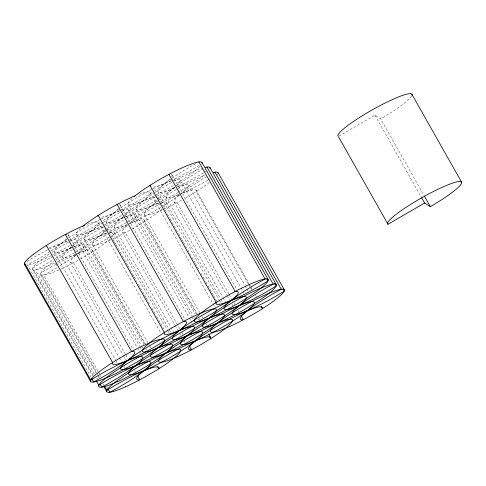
<?xml version="1.0" encoding="UTF-8"?>
<svg xmlns="http://www.w3.org/2000/svg" width="486" height="486" viewBox="0 0 486 486"><rect width="100%" height="100%" fill="white"/><g stroke="black" fill="none" stroke-linecap="round" stroke-linejoin="round"><path stroke-width="0.36" stroke-dasharray="2.43 1.82" d="M338.979 136.074L374.949 115.212L380.66 118.839L423.986 195.421M374.949 115.212L421.271 197.079M196.107 190.172L248.954 283.569M249.324 284.225L250.442 286.199M250.812 286.855L251.93 288.83M255.648 295.403L256.395 296.721M248.212 283.721L196.113 191.642A42.458 5.984 -29.5 0 0 181.272 193.574M248.583 284.383L251.56 289.644M188.125 185.166L244.689 285.142M245.059 285.798L246.548 288.429M246.924 289.085L248.036 291.059M180.051 180.039L240.71 287.25M241.08 287.906L244.057 293.167M172.05 175.057L236.797 289.498M228.882 294.06L177.153 202.638A42.458 5.984 -29.5 0 1 179.091 195.323M229.252 294.716L231.482 298.665M231.858 299.321L234.835 304.582M238.183 310.505L238.924 311.818M174.018 201.884L226.713 295.008M227.084 295.67L229.69 300.275M231.919 304.218L232.812 305.803M165.951 196.781L222.515 296.758M222.886 297.414L225.492 302.019M166.261 202.747L220.589 298.775M220.966 299.431L222.825 302.723M157.883 191.654L218.907 299.522M219.283 300.178L221.142 303.471M158.187 197.62L160.052 200.912M160.423 201.569L163.399 206.829M163.77 207.486L164.888 209.46M165.258 210.116L169.723 218.014M170.094 218.67L181.63 239.057M182.007 239.713L183.119 241.688M183.495 242.35L195.032 262.738M195.402 263.394L199.497 270.629M200.985 273.26L204.333 279.183M205.821 281.813L213.263 294.966M213.633 295.622L216.987 301.545M150.113 192.499L212.631 302.997M213.002 303.653L215.237 307.595M144.178 214.563L199.625 312.565M201.854 316.514L202.601 317.826M205.949 323.749L206.696 325.061M144.306 220.207L197.152 313.604M196.411 313.762L144.312 221.677A42.458 5.984 -29.5 0 0 129.47 223.609M199.017 318.366L199.758 319.679M136.104 209.436L195.269 314.017M197.875 318.622L198.622 319.934M136.323 215.201L192.887 315.177M193.258 315.833L194.376 317.808M128.031 204.314L191.29 316.125M191.666 316.781L193.155 319.411M128.249 210.08L188.908 317.285M189.279 317.947L190.767 320.578M191.138 321.234L192.256 323.208M120.249 205.092L184.996 319.539M179.68 328.7L125.352 232.673A42.458 5.984 -29.5 0 1 127.046 225.577M181.916 332.649L183.034 334.623M122.241 232.004L174.711 324.745M175.088 325.401L177.688 330.006M179.923 333.955L180.671 335.267M184.018 341.19L184.759 342.502M114.24 227.023L173.405 331.598M114.459 232.788L168.788 328.815M169.164 329.472L170.653 332.102M106.167 221.895L167.196 329.763M167.567 330.419L169.055 333.05M106.756 228.317L114.198 241.469M114.575 242.131L115.692 244.1M116.063 244.762L127.599 265.149M127.97 265.806L132.435 273.697M132.806 274.359L133.923 276.334M134.294 276.99L136.9 281.594M138.389 284.225L145.83 297.377M146.201 298.033L150.296 305.269M151.784 307.899L155.137 313.822M156.626 316.453L163.691 328.949M104.879 228.73L106.367 231.36M98.312 222.533L160.83 333.032M92.376 244.604L147.823 342.606M148.194 343.262L149.311 345.236M149.682 345.892L150.8 347.867M92.468 250.205L145.533 343.991M144.609 343.796L92.51 251.718A42.458 5.984 -29.5 0 0 77.517 253.71A42.458 5.984 -29.5 0 0 109.611 237.077M84.303 239.477L143.844 344.714M146.073 348.656L146.821 349.975M84.607 245.442L141.171 345.418M141.541 346.075L142.659 348.049M76.229 234.349L139.488 346.166M139.859 346.822L141.347 349.452M76.539 240.315L137.192 347.526M137.562 348.183L139.051 350.813M139.427 351.469L140.539 353.443M68.247 234.829L133.219 349.659M125.273 354.136L73.55 262.707A42.458 5.984 -29.5 0 1 76.642 254.421M125.649 354.792L127.879 358.741M134.579 370.575L135.321 371.893M70.44 262.039L122.909 354.78M123.286 355.442L125.886 360.041M62.439 257.058L118.997 357.034M119.374 357.69L121.603 361.639M124.209 366.237L124.951 367.556M54.365 251.93L115.395 359.798M115.765 360.454L117.254 363.085M55.683 263.369L57.172 266M97.941 371.195L43.612 275.167A42.458 5.984 -29.5 0 0 56.826 267.707M98.312 371.851L100.918 376.456M106.871 386.978L107.619 388.296M97.965 374.578L40.654 273.29A42.458 5.984 -29.5 0 1 55.744 264.39M98.336 375.235L99.454 377.209M103.172 383.788L103.919 385.1M40.569 274.639L96.015 372.641M98.251 376.589L98.998 377.901M94.333 373.959L35.539 270.04A42.458 5.984 -29.5 0 0 53.181 259.87M96.568 377.908L97.309 379.22M93.239 375.374L32.58 268.163A42.458 5.984 -29.5 0 1 53.43 256.177M49.031 254.111A42.458 5.984 -29.5 0 0 32.501 269.511L92.783 376.067M91.101 377.385L27.465 264.913A42.458 5.984 -29.5 0 0 48.916 252.319M130.005 223.129A42.458 5.984 -29.5 0 1 160.186 203.859M160.848 203.494A42.458 5.984 -29.5 0 1 179.073 194.509M206.173 171.254A42.458 5.984 -29.5 0 1 204.898 172.026M203.604 172.797A42.458 5.984 -29.5 0 1 177.141 186.733M174.298 187.985A42.458 5.984 -29.5 0 1 171.503 178.514M172.026 178.149A42.458 5.984 -29.5 0 1 196.223 163.363M210.377 178.696A42.458 5.984 -29.5 0 1 208.281 179.917M207.753 180.227A42.458 5.984 -29.5 0 1 180.209 194.011M179.516 194.291A42.458 5.984 -29.5 0 1 175.701 186.448M176.618 185.767A42.458 5.984 -29.5 0 1 203.227 169.067M206.726 176.764A42.458 5.984 -29.5 0 0 181.12 193.635A42.458 5.984 -29.5 0 0 177.086 186.916M179.486 194.922A42.458 5.984 -29.5 0 1 162.045 206.659M160.775 207.425A42.458 5.984 -29.5 0 1 129.319 223.675A42.458 5.984 -29.5 0 0 125.285 216.956M127.241 224.52A42.458 5.984 -29.5 0 1 124.659 215.918M125.127 215.577A42.458 5.984 -29.5 0 1 156.024 196.63M156.68 196.289A42.458 5.984 -29.5 0 1 175.13 187.669M78.203 253.163A42.458 5.984 -29.5 0 1 107.315 234.477M109.715 233.171A42.458 5.984 -29.5 0 1 126.135 225.042M57.962 263.181A42.458 5.984 -29.5 0 1 76.952 253.947M127.684 224.963A42.458 5.984 -29.5 0 1 110.243 236.694M75.433 254.555A42.458 5.984 -29.5 0 1 71.078 247.301M72.857 245.959A42.458 5.984 -29.5 0 1 104.223 226.67M105.529 225.984A42.458 5.984 -29.5 0 1 123.323 217.704M74.309 246.688A42.458 5.984 -29.5 0 1 76.594 254.445M76.029 254.883A42.458 5.984 -29.5 0 1 59.377 266.158M54.086 255.836A42.458 5.984 -29.5 0 1 72.396 247.404M69.638 240.442A42.458 5.984 -29.5 0 1 72.785 245.722M71.071 247.24A42.458 5.984 -29.5 0 1 53.8 259.488M26.985 261.492A42.458 5.984 -29.5 0 1 47.968 249.707M49.262 249.057A42.458 5.984 -29.5 0 1 67.433 241.147M67.821 234.556A42.458 5.984 -29.5 0 1 68.289 236.336M66.485 238.833A42.458 5.984 -29.5 0 1 51.309 250.746M122.253 210.177A42.458 5.984 -29.5 0 1 124.052 216.173M122.727 217.327A42.458 5.984 -29.5 0 1 107.102 228.499M104.672 230.03A42.458 5.984 -29.5 0 1 72.195 247.404M71.636 247.653A42.458 5.984 -29.5 0 1 66.704 239.44M68.745 238A42.458 5.984 -29.5 0 1 100.693 219.204M101.331 218.882A42.458 5.984 -29.5 0 1 119.034 211.179M118.936 204.357A42.458 5.984 -29.5 0 1 119.325 207.552M118.627 208.415A42.458 5.984 -29.5 0 1 102.607 221.045M100.286 222.564A42.458 5.984 -29.5 0 1 69.334 239.89M66.898 241.032A42.458 5.984 -29.5 0 1 49.031 247.368M171.364 174.456A42.458 5.984 -29.5 0 1 171.643 176.752M169.541 179.328A42.458 5.984 -29.5 0 1 154.408 191.01M152.088 192.529A42.458 5.984 -29.5 0 1 121.136 209.855M119.908 210.432A42.458 5.984 -29.5 0 1 100.833 217.333M199.26 165.416A42.458 5.984 -29.5 0 1 172.184 180.172M171.552 180.47A42.458 5.984 -29.5 0 1 152.932 187.256M173.052 180.428A42.458 5.984 -29.5 0 1 176.26 185.767M174.529 187.286A42.458 5.984 -29.5 0 1 157.087 199.612M156.474 199.995A42.458 5.984 -29.5 0 1 124.003 217.37M123.438 217.613A42.458 5.984 -29.5 0 1 118.505 209.399M120.546 207.965A42.458 5.984 -29.5 0 1 152.495 189.163M153.133 188.847A42.458 5.984 -29.5 0 1 172.524 180.585M217.874 174.28A42.458 5.984 -29.5 0 1 217.436 175.003M209.423 182.469A42.458 5.984 -29.5 0 1 184.2 198.768M181.557 200.25A42.458 5.984 -29.5 0 1 164.918 208.731M162.579 209.788A42.458 5.984 -29.5 0 1 158.558 200.633M159.621 199.904A42.458 5.984 -29.5 0 1 177.378 188.878M178.04 188.507A42.458 5.984 -29.5 0 1 205.068 175.209M204.466 174.832A42.458 5.984 -29.5 0 1 178.757 192.134M178.101 192.517A42.458 5.984 -29.5 0 1 161.127 201.569M158.047 203.045A42.458 5.984 -29.5 0 1 136.031 209.296A42.458 5.984 -29.5 0 1 154.323 192.912M154.9 192.535A42.458 5.984 -29.5 0 1 172.609 181.904M173.933 181.175A42.458 5.984 -29.5 0 1 201.915 168.308M161.644 202.51A42.458 5.984 -29.5 0 1 164.201 206.769M162.063 208.846A42.458 5.984 -29.5 0 1 130.418 229.921M129.756 230.285A42.458 5.984 -29.5 0 1 111.938 239.306M110.778 239.823A42.458 5.984 -29.5 0 1 106.75 230.674M107.278 230.309A42.458 5.984 -29.5 0 1 125.576 218.919M126.239 218.542A42.458 5.984 -29.5 0 1 160.265 202.85M156.935 200.736A42.458 5.984 -29.5 0 1 126.955 222.175M126.299 222.552A42.458 5.984 -29.5 0 1 108.7 231.907M106.246 233.08A42.458 5.984 -29.5 0 1 84.23 239.331A42.458 5.984 -29.5 0 1 102.522 222.953M103.093 222.576A42.458 5.984 -29.5 0 1 120.807 211.939M122.132 211.21A42.458 5.984 -29.5 0 1 154.785 197.146M157.877 197.31A42.458 5.984 -29.5 0 1 158.315 198.039M109.842 232.545A42.458 5.984 -29.5 0 1 112.4 236.81M110.261 238.881A42.458 5.984 -29.5 0 1 80.597 258.844M77.954 260.32A42.458 5.984 -29.5 0 1 60.136 269.341M58.976 269.864A42.458 5.984 -29.5 0 1 53.916 261.432M56.018 259.98A42.458 5.984 -29.5 0 1 73.775 248.954M74.437 248.583A42.458 5.984 -29.5 0 1 106.926 233.335M105.134 230.771A42.458 5.984 -29.5 0 1 75.154 252.21M74.498 252.586A42.458 5.984 -29.5 0 1 56.898 261.948M54.444 263.12A42.458 5.984 -29.5 0 1 32.501 269.511M51.874 252.234A42.458 5.984 -29.5 0 1 69.006 241.973M70.33 241.25A42.458 5.984 -29.5 0 1 102.977 227.187M199.861 166.479A42.458 5.984 -29.5 0 1 175.835 183.951M173.283 185.488A42.458 5.984 -29.5 0 1 155.587 195.184M154.949 195.506A42.458 5.984 -29.5 0 1 132.228 198.215M139.075 194.248A42.458 5.984 -29.5 0 1 124.033 213.986M121.482 215.523A42.458 5.984 -29.5 0 1 103.147 225.54M102.516 225.856A42.458 5.984 -29.5 0 1 80.427 228.256M87.273 224.283A42.458 5.984 -29.5 0 1 72.232 244.027M69.674 245.558A42.458 5.984 -29.5 0 1 27.83 264.858M411.709 95.857A42.458 5.984 -29.5 0 1 380.66 118.839"/><path stroke-width="0.73" d="M387.998 224.259L424.63 203.02L430.341 206.641A42.458 5.984 -29.5 0 0 461.263 181.782A42.458 5.984 -29.5 0 0 418.92 199.394A42.458 5.984 -29.5 0 0 387.998 224.259L338.693 137.113M411.897 94.284L461.572 182.092M424.363 196.083L430.341 206.641M421.641 197.735L424.63 203.02M218.062 172.712L284.304 289.784M283.101 289.164L284.219 291.132A42.458 5.984 -29.5 0 1 232.594 314.369A42.458 5.984 -29.5 0 1 273.193 284.134L206.951 167.056M209.988 167.585L276.23 284.662M274.657 283.381L276.145 286.011A42.458 5.984 -29.5 0 1 224.52 309.242A42.458 5.984 -29.5 0 1 265.119 279.007L198.877 161.929M201.921 162.458L268.157 279.535M266.954 278.909L268.072 280.884A42.458 5.984 -29.5 0 1 216.215 302.456L149.98 185.379A42.458 5.984 -29.5 0 0 149.785 185.998M261.237 306.745L262.355 308.719A42.458 5.984 -29.5 0 0 219.787 324.672A42.458 5.984 -29.5 0 0 191.587 349.75L189.358 345.801M168.94 174.389L235.181 291.46A42.458 5.984 -29.5 0 1 206.981 316.544A42.458 5.984 -29.5 0 1 164.414 332.497L98.178 215.42A42.458 5.984 -29.5 0 0 97.99 216.015M241.159 315.766L243.395 319.709A42.458 5.984 -29.5 0 1 281.26 289.261L215.025 172.184A42.458 5.984 -29.5 0 0 213.919 172.773M208.682 333.991L210.547 337.284M209.436 336.78L210.553 338.754A42.458 5.984 -29.5 0 0 167.986 354.707A42.458 5.984 -29.5 0 0 139.786 379.785L137.927 376.498M117.138 204.424L183.374 321.501A42.458 5.984 -29.5 0 1 155.18 346.579A42.458 5.984 -29.5 0 1 112.612 362.532L46.377 245.454A42.458 5.984 -29.5 0 0 46.188 246.05M157.634 366.821L158.746 368.789A42.458 5.984 -29.5 0 0 106.896 390.367L104.66 386.419M107.989 388.952L109.848 392.238A42.458 5.984 -29.5 0 0 150.447 362.003A42.458 5.984 -29.5 0 0 98.822 385.24L96.586 381.291M103.834 386.455L106.811 391.716M100.286 384.487L101.774 387.117A42.458 5.984 -29.5 0 0 142.374 356.876A42.458 5.984 -29.5 0 0 90.748 380.113L24.513 263.035M91.842 378.703L93.701 381.99A42.458 5.984 -29.5 0 0 131.572 351.536L65.337 234.459A42.458 5.984 -29.5 0 1 66.363 234.374M24.428 264.384L90.663 381.461M213.445 172.469A42.458 5.984 -29.5 0 1 218.129 173.654M134.033 196.666A42.458 5.984 -29.5 0 1 176.685 170.428A42.458 5.984 -29.5 0 1 201.982 163.399M82.225 226.701A42.458 5.984 -29.5 0 1 135.035 195.84M25.242 264.906A42.458 5.984 -29.5 0 1 41.705 248.486A42.458 5.984 -29.5 0 1 84.637 225.304M205.371 167.342A42.458 5.984 -29.5 0 1 210.055 168.527M338.323 136.451A42.458 5.984 -29.5 0 1 373.193 109.338A42.458 5.984 -29.5 0 1 411.958 95.232M199.266 339.149A42.458 5.984 -29.5 0 0 254.488 302.663A42.458 5.984 -29.5 0 0 198.507 327.698A42.458 5.984 -29.5 0 0 199.266 339.149M147.465 369.184A42.458 5.984 -29.5 0 0 202.686 332.697A42.458 5.984 -29.5 0 0 146.705 357.732A42.458 5.984 -29.5 0 0 147.465 369.184M139.391 364.057A42.458 5.984 -29.5 0 0 194.613 327.57A42.458 5.984 -29.5 0 0 138.631 352.611A42.458 5.984 -29.5 0 0 139.391 364.057M191.192 334.022A42.458 5.984 -29.5 0 0 246.414 297.535A42.458 5.984 -29.5 0 0 190.433 322.57A42.458 5.984 -29.5 0 0 191.192 334.022M229.204 326.689A42.458 5.984 -29.5 0 0 284.425 290.203A42.458 5.984 -29.5 0 0 228.444 315.244A42.458 5.984 -29.5 0 0 229.204 326.689M221.13 321.568A42.458 5.984 -29.5 0 0 276.358 285.082A42.458 5.984 -29.5 0 0 220.371 310.117A42.458 5.984 -29.5 0 0 221.13 321.568M177.402 356.73A42.458 5.984 -29.5 0 0 232.624 320.244A42.458 5.984 -29.5 0 0 176.643 345.279A42.458 5.984 -29.5 0 0 177.402 356.73M169.328 351.603A42.458 5.984 -29.5 0 0 224.55 315.116A42.458 5.984 -29.5 0 0 168.569 340.151A42.458 5.984 -29.5 0 0 169.328 351.603M125.601 386.765A42.458 5.984 -29.5 0 0 180.822 350.278A42.458 5.984 -29.5 0 0 124.841 375.313A42.458 5.984 -29.5 0 0 125.601 386.765M117.527 381.638A42.458 5.984 -29.5 0 0 172.749 345.151A42.458 5.984 -29.5 0 0 116.768 370.192A42.458 5.984 -29.5 0 0 117.527 381.638M213.056 316.441A42.458 5.984 -29.5 0 0 268.284 279.954A42.458 5.984 -29.5 0 0 212.297 304.989A42.458 5.984 -29.5 0 0 213.056 316.441M161.255 346.475A42.458 5.984 -29.5 0 0 216.477 309.989A42.458 5.984 -29.5 0 0 160.495 335.024A42.458 5.984 -29.5 0 0 161.255 346.475M109.453 376.516A42.458 5.984 -29.5 0 0 164.675 340.03A42.458 5.984 -29.5 0 0 108.694 365.065A42.458 5.984 -29.5 0 0 109.453 376.516"/></g></svg>
